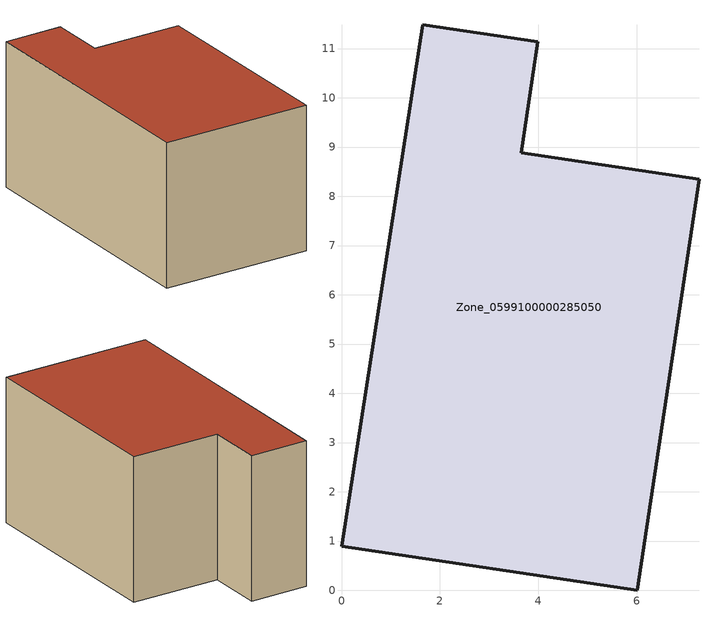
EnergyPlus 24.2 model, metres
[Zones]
Zone_0599100000285050
 floor ground (C_G): 0,0.9 1.65,11.48 3.99,11.13 3.65,8.88 7.26,8.34 6.01,0 z0
 wall outside (C_F): 3.65,8.88 3.99,11.13 1.65,11.48 0,0.9 6.01,0 7.26,8.34 3.65,8.88 z0:5.81
 roof outside (C_R): 6.01,0 7.26,8.34 3.65,8.88 3.99,11.13 1.65,11.48 0,0.9 z5.81
[BUILDING]
Pand.0599100000285050: North Axis=0; Terrain=City; Loads Convergence Tolerance Value=0.04; Temperature Convergence Tolerance Value=0.4; Solar Distribution=FullExterior; Maximum Number of Warmup Days=25; Minimum Number of Warmup Days=1
[Site:Location]
Rotterdam.The.Hague.AP_ZH_NLD Design_Conditions: Latitude=51.96; Longitude=4.45; Time Zone=1; Elevation=-4.5
[SITE:GROUNDTEMPERATURE:BUILDINGSURFACE]
18, 18, 18, 18, 18, 18, 18, 18, 18, 18, 18, 18
[MATERIAL] Thermal Absorptance=0.9; Solar Absorptance=0.7; Visible Absorptance=0.7
Name | Roughness | Thickness | Conductivity | Density | Specific Heat
G.TI.1946-1964 | MediumSmooth | 0.15 | 1 | 540 | 1210
F.TI.1946-1964 | Rough | 0.3 | 0.857143 | 1920 | 840
R.TI.1946-1964 | MediumRough | 0.2 | 0.277778 | 1500 | 1000
[CONSTRUCTION]
C_G: G.TI.1946-1964
C_F: F.TI.1946-1964
C_R: R.TI.1946-1964
[ZONE]
Zone_0599100000285050: Type=1; Multiplier=1; Ceiling Height=Autocalculate; Volume=Autocalculate; Floor Area=autocalculate; Part of Total Floor Area=Yes
[ZONEINFILTRATION:DESIGNFLOWRATE]
Infil_Zone_0599100000285050: Zone or ZoneList or Space or SpaceList=Zone_0599100000285050; Schedule=AlwaysOn; Design Flow Rate Calculation Method=Flow/Area; Flow Rate per Floor Area=0.003; Constant Term Coefficient=1; Temperature Term Coefficient=0; Velocity Term Coefficient=0; Velocity Squared Term Coefficient=0
[HVACTEMPLATE:ZONE:IDEALLOADSAIRSYSTEM]
Zone_0599100000285050: Maximum Heating Supply Air Temperature=50; Minimum Cooling Supply Air Temperature=13; Maximum Heating Supply Air Humidity Ratio=0.0156; Minimum Cooling Supply Air Humidity Ratio=0.0077; Heating Limit=NoLimit; Cooling Limit=NoLimit; Dehumidification Control Type=ConstantSensibleHeatRatio; Cooling Sensible Heat Ratio=0.7; Dehumidification Setpoint=60; Humidification Control Type=None; Humidification Setpoint=30; Outdoor Air Method=None; Outdoor Air Flow Rate per Person=0.00944; Outdoor Air Flow Rate per Zone Floor Area=0; Outdoor Air Flow Rate per Zone=0; Demand Controlled Ventilation Type=None; Outdoor Air Economizer Type=NoEconomizer; Heat Recovery Type=None; Sensible Heat Recovery Effectiveness=0.7; Latent Heat Recovery Effectiveness=0.65
[ZONECONTROL:THERMOSTAT]
ThermostatControl_Zone_0599100000285050: Zone or ZoneList=Zone_0599100000285050; Control Type Schedule=DualSetpointControlType; Control 1=Thermostat_Zone_0599100000285050; Temperature Difference Between Cutout And Setpoint=0
[THERMOSTATSETPOINT:DUALSETPOINT]
Thermostat_Zone_0599100000285050: Heating Setpoint Temperature Schedule=HeatingSetpoint_Zone_0599100000285050; Cooling Setpoint Temperature Schedule=CoolingSetpoint_Zone_0599100000285050
[SCHEDULE:COMPACT]
HeatingSetpoint_Zone_0599100000285050: Through: 12/31, For: AllDays, Until: 24:00, 21
CoolingSetpoint_Zone_0599100000285050: Through: 12/31, For: AllDays, Until: 24:00, 24
DualSetpointControlType: Through: 12/31, For: AllDays, Until: 24:00, 4
AlwaysOn: Through: 12/31, For: AllDays, Until: 24:00, 1
